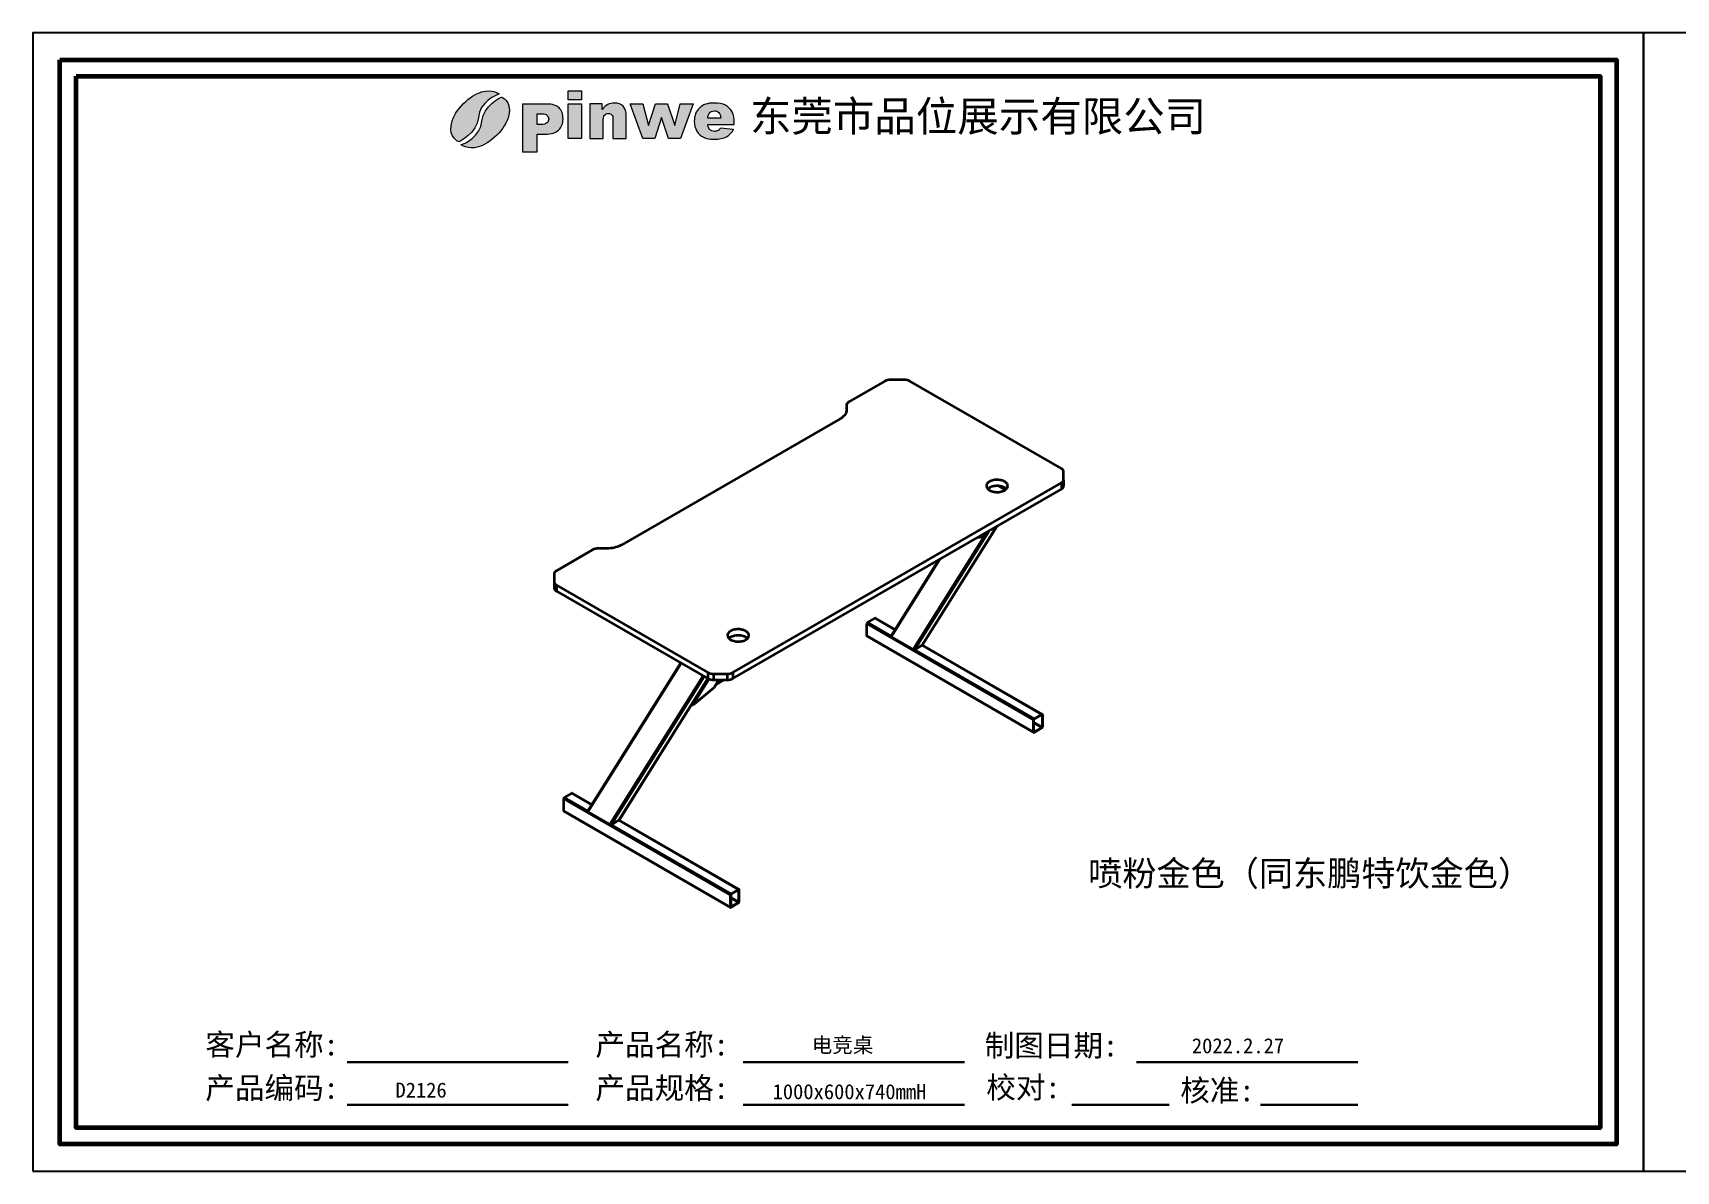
# Model space of a CAD drawing. Header units: inches. Extents: x 21728 to 86065, y -20660 to 1996.
# Drawn here: x 68839 to 72778, y -11363 to -8633 of the extents above; entities that cross this region are included whole.
import ezdxf

# ---------------------------------------------------------------- set-up
doc = ezdxf.new("R2010")
doc.units = ezdxf.units.IN
doc.header["$MEASUREMENT"] = 0
doc.layers.add('_U+56FE_U+5C42 1', color=7, linetype='Continuous')
doc.layers.add('图框', color=5, linetype='Continuous', lineweight=60)
doc.layers.add('轮廓线', color=7, linetype='Continuous', lineweight=30)
doc.styles.add('ee', font='simfang.ttf')
doc.styles.get("Standard").update_dxf_attribs({"font": 'arial.ttf'})
doc.styles.add('样式 1', font='')
doc.styles.get('样式 1').set_extended_font_data('SimSun')

msp = doc.modelspace()

# ---------------------------------------------------------------- hatches: boundary and pattern name
h = msp.add_hatch(color=256)
h.dxf.hatch_style = 1
edge = h.paths.add_edge_path()
edge.add_spline(control_points=[(70520.67, -8852.9), (70520.67, -8852.9), (70456.93, -8852.9), (70456.93, -8852.9), (70457.52, -8857.99), (70458.88, -8861.8), (70461.09, -8864.3), (70464.15, -8867.9), (70468.17, -8869.68), (70473.12, -8869.68), (70476.26, -8869.68), (70479.24, -8868.91), (70482.04, -8867.36), (70483.77, -8866.38), (70485.63, -8864.65), (70487.6, -8862.17), (70487.6, -8862.17), (70518.91, -8865.05), (70518.91, -8865.05), (70514.12, -8873.35), (70508.34, -8879.34), (70501.58, -8882.94), (70494.82, -8886.56), (70485.1, -8888.37), (70472.45, -8888.37), (70461.46, -8888.37), (70452.83, -8886.82), (70446.52, -8883.71), (70440.24, -8880.62), (70435.02, -8875.7), (70430.87, -8868.96), (70426.74, -8862.2), (70424.67, -8854.26), (70424.67, -8845.16), (70424.67, -8832.19), (70428.82, -8821.68), (70437.13, -8813.66), (70445.41, -8805.65), (70456.88, -8801.63), (70471.5, -8801.63), (70483.37, -8801.63), (70492.72, -8803.44), (70499.58, -8807.03), (70506.45, -8810.63), (70511.7, -8815.82), (70515.29, -8822.66), (70518.89, -8829.48), (70520.67, -8838.37), (70520.67, -8849.31), (70520.67, -8849.31), (70520.67, -8852.9), (70520.67, -8852.9)], knot_values=[0, 0, 0, 0, 1, 1, 1, 2, 2, 2, 3, 3, 3, 4, 4, 4, 5, 5, 5, 6, 6, 6, 7, 7, 7, 8, 8, 8, 9, 9, 9, 10, 10, 10, 11, 11, 11, 12, 12, 12, 13, 13, 13, 14, 14, 14, 15, 15, 15, 16, 16, 16, 17, 17, 17, 17], degree=3, periodic=0)
edge = h.paths.add_edge_path(flags=16)
edge.add_spline(control_points=[(70488.4, -8837.73), (70487.79, -8831.55), (70486.11, -8827.13), (70483.42, -8824.47), (70480.73, -8821.81), (70477.22, -8820.48), (70472.83, -8820.48), (70467.77, -8820.48), (70463.72, -8822.5), (70460.69, -8826.52), (70458.77, -8829.02), (70457.54, -8832.75), (70457.01, -8837.73), (70457.01, -8837.73), (70488.4, -8837.73), (70488.4, -8837.73)], knot_values=[0, 0, 0, 0, 1, 1, 1, 2, 2, 2, 3, 3, 3, 4, 4, 4, 5, 5, 5, 5], degree=3, periodic=0)
h.paths.add_polyline_path([(70270.96, -8803.55), (70301.66, -8803.55), (70314.99, -8855.59), (70331.93, -8803.55), (70360.36, -8803.55), (70377.88, -8855.67), (70391.24, -8803.55), (70421.75, -8803.55), (70391.27, -8886.45), (70363.05, -8886.45), (70346.28, -8836.56), (70330.06, -8886.45), (70301.68, -8886.45)])
edge = h.paths.add_edge_path()
edge.add_spline(control_points=[(70174.23, -8803.55), (70174.23, -8803.55), (70203.83, -8803.55), (70203.83, -8803.55), (70203.83, -8803.55), (70203.83, -8817.04), (70203.83, -8817.04), (70208.25, -8811.51), (70212.7, -8807.57), (70217.22, -8805.2), (70221.75, -8802.83), (70227.24, -8801.63), (70233.73, -8801.63), (70242.52, -8801.63), (70249.36, -8804.24), (70254.34, -8809.48), (70259.29, -8814.7), (70261.77, -8822.79), (70261.77, -8833.74), (70261.77, -8833.74), (70261.77, -8886.45), (70261.77, -8886.45), (70261.77, -8886.45), (70229.82, -8886.45), (70229.82, -8886.45), (70229.82, -8886.45), (70229.82, -8840.84), (70229.82, -8840.84), (70229.82, -8835.63), (70228.86, -8831.95), (70226.94, -8829.8), (70225.02, -8827.64), (70222.34, -8826.55), (70218.88, -8826.55), (70215.07, -8826.55), (70211.95, -8828.01), (70209.58, -8830.91), (70207.21, -8833.84), (70206.02, -8839.06), (70206.02, -8846.62), (70206.02, -8846.62), (70206.02, -8886.45), (70206.02, -8886.45), (70206.02, -8886.45), (70174.23, -8886.45), (70174.23, -8886.45), (70174.23, -8886.45), (70174.23, -8803.55), (70174.23, -8803.55)], knot_values=[0, 0, 0, 0, 1, 1, 1, 2, 2, 2, 3, 3, 3, 4, 4, 4, 5, 5, 5, 6, 6, 6, 7, 7, 7, 8, 8, 8, 9, 9, 9, 10, 10, 10, 11, 11, 11, 12, 12, 12, 13, 13, 13, 14, 14, 14, 15, 15, 15, 16, 16, 16, 16], degree=3, periodic=0)
h.paths.add_polyline_path([(70122.7, -8772.08), (70154.49, -8772.08), (70154.49, -8793.64), (70122.7, -8793.64)])
h.paths.add_polyline_path([(70122.7, -8803.55), (70154.49, -8803.55), (70154.49, -8886.45), (70122.7, -8886.45)])
edge = h.paths.add_edge_path()
edge.add_spline(control_points=[(70012.89, -8804.11), (70012.89, -8804.11), (70071.68, -8804.11), (70071.68, -8804.11), (70084.48, -8804.11), (70094.07, -8807.15), (70100.46, -8813.24), (70106.82, -8819.34), (70110.01, -8828.02), (70110.01, -8839.28), (70110.01, -8850.84), (70106.53, -8859.89), (70099.58, -8866.38), (70092.63, -8872.91), (70082.01, -8876.15), (70067.74, -8876.15), (70067.74, -8876.15), (70048.35, -8876.15), (70048.35, -8876.15), (70048.35, -8876.15), (70048.35, -8918.49), (70048.35, -8918.49), (70048.35, -8918.49), (70012.89, -8918.49), (70012.89, -8918.49), (70012.89, -8918.49), (70012.89, -8804.11), (70012.89, -8804.11)], knot_values=[0, 0, 0, 0, 1, 1, 1, 2, 2, 2, 3, 3, 3, 4, 4, 4, 5, 5, 5, 6, 6, 6, 7, 7, 7, 8, 8, 8, 9, 9, 9, 9], degree=3, periodic=0)
edge = h.paths.add_edge_path(flags=16)
edge.add_spline(control_points=[(70048.35, -8852.99), (70048.35, -8852.99), (70057.06, -8852.99), (70057.06, -8852.99), (70063.93, -8852.99), (70068.75, -8851.8), (70071.52, -8849.43), (70074.29, -8847.06), (70075.67, -8844.02), (70075.67, -8840.32), (70075.67, -8836.73), (70074.47, -8833.69), (70072.05, -8831.19), (70069.65, -8828.69), (70065.13, -8827.44), (70058.47, -8827.44), (70058.47, -8827.44), (70048.35, -8827.44), (70048.35, -8827.44), (70048.35, -8827.44), (70048.35, -8852.99), (70048.35, -8852.99)], knot_values=[0, 0, 0, 0, 1, 1, 1, 2, 2, 2, 3, 3, 3, 4, 4, 4, 5, 5, 5, 6, 6, 6, 7, 7, 7, 7], degree=3, periodic=0)
edge = h.paths.add_edge_path()
edge.add_spline(control_points=[(69864.94, -8901.31), (69864.94, -8901.31), (69880.71, -8914.87), (69907.82, -8906.73), (69934.92, -8898.6), (69972.42, -8865.95), (69980.06, -8830.46), (69987.7, -8794.98), (69962.28, -8787.22), (69962.28, -8787.22), (69962.28, -8787.22), (69917.92, -8807.92), (69915.7, -8845.13), (69913.48, -8882.34), (69871.84, -8900.82), (69864.94, -8901.31)], knot_values=[0, 0, 0, 0, 1, 1, 1, 2, 2, 2, 3, 3, 3, 4, 4, 4, 5, 5, 5, 5], degree=3, periodic=0)
edge = h.paths.add_edge_path()
edge.add_spline(control_points=[(69957.84, -8780.45), (69957.84, -8780.45), (69942.07, -8766.9), (69914.97, -8775.03), (69887.86, -8783.16), (69850.36, -8815.82), (69842.72, -8851.3), (69835.08, -8886.79), (69860.51, -8894.55), (69860.51, -8894.55), (69860.51, -8894.55), (69904.86, -8873.85), (69907.08, -8836.64), (69909.3, -8799.43), (69950.94, -8780.95), (69957.84, -8780.45)], knot_values=[0, 0, 0, 0, 1, 1, 1, 2, 2, 2, 3, 3, 3, 4, 4, 4, 5, 5, 5, 5], degree=3, periodic=0)

# ---------------------------------------------------------------- linework, layer by layer
at = {"color": 7, "linetype": 'Continuous', "lineweight": 35}
for p, q in [((70881.68, -9468.63), (70795.01, -9518.67)), ((70928.04, -9465.42), (70895.12, -9465.42)), ((71304.55, -9678.25), (70941.48, -9468.63)), ((70789.45, -9526.43), (70789.45, -9538.27)), ((70789.45, -9526.43), (70789.45, -9538.51)), ((70774.51, -9559.09), (70251.08, -9861.33)), ((71310.12, -9705.02), (71310.12, -9686.01)), ((70517.28, -10167.36), (71304.55, -9712.78)), ((70517.28, -10182.05), (71304.55, -9727.47)), ((71170, -9729.57), (71153.56, -9720.08)), ((71155.52, -9720.26), (71170.74, -9729.05)), ((71304.55, -9712.78), (71304.55, -9727.47)), ((71310.12, -9705.02), (71310.12, -9719.72)), ((70971.23, -10101.73), (71149.86, -9816.79)), ((71117.26, -9842.61), (71102.31, -9844.25)), ((71121.36, -9840.24), (71117.26, -9842.61)), ((71121.85, -9839.77), (71128.54, -9829.11)), ((70181.08, -9873.17), (70094.41, -9923.21)), ((70215.01, -9869.96), (70194.51, -9869.96)), ((71011.26, -9896.83), (70895.96, -10080.75)), ((70088.84, -9930.97), (70088.85, -9949.98)), ((70088.84, -9930.97), (70088.84, -9945.67)), ((70088.84, -9945.67), (70088.85, -9964.68)), ((70088.85, -9949.98), (70088.85, -9964.68)), ((70094.41, -9957.74), (70457.48, -10167.36)), ((70094.41, -9957.74), (70094.41, -9972.44)), ((70094.41, -9972.44), (70457.48, -10182.05)), ((70839.8, -10047.7), (70858.19, -10037.09)), ((70906.33, -10064.21), (70859.19, -10036.99)), ((70838.39, -10050.15), (71237.93, -10280.83)), ((70838.39, -10079.55), (70838.39, -10050.15)), ((70838.39, -10079.55), (71237.93, -10310.22)), ((70838.8, -10080.46), (71238.34, -10311.13)), ((70896.56, -10082.11), (70949.42, -10112.62)), ((70952.43, -10112.73), (70970.82, -10102.11)), ((71258.72, -10267.66), (70971.26, -10101.69)), ((70392.29, -10144.42), (70169.09, -10500.45)), ((70244.37, -10521.43), (70457.22, -10181.9)), ((70457.48, -10167.36), (70457.48, -10182.05)), ((70470.92, -10170.57), (70503.85, -10170.57)), ((70470.92, -10170.57), (70470.92, -10185.27)), ((70470.92, -10185.27), (70503.85, -10185.27)), ((70472.18, -10203.6), (70483.67, -10185.27)), ((70476.95, -10195.99), (70495.52, -10185.27)), ((70503.85, -10170.57), (70503.85, -10185.27)), ((70517.28, -10167.36), (70517.28, -10182.05)), ((70425.04, -10242.3), (70472.18, -10203.6)), ((70420.94, -10244.67), (70425.04, -10242.3)), ((71237.93, -10310.22), (71237.93, -10280.83)), ((71238.77, -10309.73), (71238.78, -10280.34)), ((71239.34, -10278.38), (71257.72, -10267.76)), ((71239.34, -10279.36), (71257.72, -10268.74)), ((71258.29, -10269.07), (71258.29, -10298.46)), ((71259.14, -10268.58), (71259.14, -10297.97)), ((71257.72, -10299.44), (71239.34, -10310.06)), ((71257.72, -10300.42), (71239.34, -10311.04)), ((70111.52, -10469.86), (70511.06, -10700.53)), ((70111.52, -10469.86), (70111.52, -10499.25)), ((70131.32, -10456.79), (70112.94, -10467.41)), ((70179.46, -10483.91), (70132.32, -10456.69)), ((70111.52, -10499.25), (70511.06, -10729.92)), ((70111.94, -10500.16), (70511.47, -10730.84)), ((70169.7, -10501.81), (70222.55, -10532.32)), ((70243.95, -10521.82), (70225.57, -10532.43)), ((70531.86, -10687.36), (70244.39, -10521.4)), ((70511.06, -10700.53), (70511.06, -10729.92)), ((70511.91, -10700.04), (70511.91, -10729.43)), ((70530.86, -10687.46), (70512.47, -10698.08)), ((70530.86, -10688.44), (70512.47, -10699.06)), ((70531.42, -10718.16), (70531.42, -10688.77)), ((70532.27, -10717.67), (70532.27, -10688.28)), ((70512.47, -10729.76), (70530.86, -10719.14)), ((70512.47, -10730.74), (70530.86, -10720.12))]:
    msp.add_line(p, q, dxfattribs=at)
at = {"color": 8, "linetype": 'Continuous', "lineweight": 35}
for p, q in [((71157.04, -9720.46), (71171.24, -9728.66)), ((70949.42, -10112.62), (71119.5, -9841.31)), ((70952.43, -10112.73), (71131.2, -9827.57)), ((70970.82, -10102.11), (71149.58, -9816.96)), ((71121.36, -9840.24), (71128.23, -9829.28)), ((70896.56, -10082.11), (71013.54, -9895.51)), ((70858.19, -10037.09), (70906.02, -10064.7)), ((70839.8, -10047.7), (70896.24, -10080.29)), ((70952.43, -10112.73), (71239.34, -10278.38)), ((70970.82, -10102.11), (71257.72, -10267.76)), ((70169.7, -10501.81), (70393.36, -10145.03)), ((70222.55, -10532.32), (70446.21, -10175.55)), ((70225.57, -10532.43), (70448.48, -10176.86)), ((70243.95, -10521.82), (70457.09, -10181.83)), ((70420.94, -10244.67), (70459.55, -10183.09)), ((70477.02, -10195.88), (70495.39, -10185.27)), ((71257.72, -10268.74), (71258.29, -10269.07)), ((71238.77, -10287.19), (71258.29, -10298.46)), ((71238.77, -10288.5), (71257.72, -10299.44)), ((71238.77, -10309.73), (71239.34, -10310.06)), ((70112.94, -10467.41), (70169.38, -10499.99)), ((70131.32, -10456.79), (70179.15, -10484.4)), ((70225.57, -10532.43), (70512.47, -10698.08)), ((70243.95, -10521.82), (70530.86, -10687.46)), ((70511.91, -10706.9), (70531.42, -10718.16)), ((70511.91, -10708.2), (70530.86, -10719.14)), ((70530.86, -10688.44), (70531.42, -10688.77)), ((70511.91, -10729.43), (70512.47, -10729.76))]:
    msp.add_line(p, q, dxfattribs=at)
at = {"color": 7, "linetype": 'Continuous', "lineweight": 35, "flags": 128}
for points in [[(70795.01, -9518.67), (70793.76, -9519.47), (70792.65, -9520.34), (70791.69, -9521.26), (70790.89, -9522.23), (70790.27, -9523.25), (70789.81, -9524.29), (70789.54, -9525.36), (70789.45, -9526.43)], [(70789.45, -9538.27), (70789.26, -9540.84), (70788.68, -9543.38), (70787.71, -9545.89), (70786.37, -9548.34), (70784.67, -9550.71), (70782.62, -9552.99), (70780.23, -9555.16), (70777.52, -9557.2), (70774.51, -9559.09)], [(71310.12, -9686.01), (71310.02, -9684.93), (71309.75, -9683.87), (71309.3, -9682.82), (71308.67, -9681.81), (71307.87, -9680.84), (71306.91, -9679.91), (71305.8, -9679.05), (71304.55, -9678.25)], [(71132.58, -9730.42), (71134.83, -9731.58), (71137.32, -9732.58), (71139.98, -9733.39), (71142.8, -9734.03), (71145.73, -9734.46), (71148.72, -9734.69), (71151.74, -9734.72), (71154.75, -9734.54), (71157.69, -9734.15), (71160.54, -9733.57), (71163.25, -9732.8), (71165.78, -9731.84), (71168.1, -9730.72), (71170.17, -9729.46), (71171.97, -9728.05), (71173.46, -9726.54), (71174.64, -9724.93), (71175.48, -9723.26), (71175.97, -9721.53), (71176.1, -9719.79), (71175.88, -9718.05), (71175.3, -9716.34), (71174.38, -9714.68), (71173.12, -9713.09), (71171.54, -9711.6), (71169.67, -9710.23), (71167.54, -9709), (71165.16, -9707.92), (71162.58, -9707.01), (71159.84, -9706.29), (71156.96, -9705.75), (71154, -9705.42), (71150.98, -9705.29), (71147.96, -9705.37), (71144.98, -9705.65), (71142.08, -9706.13), (71139.3, -9706.81), (71136.67, -9707.68), (71134.25, -9708.72), (71132.05, -9709.91), (71130.11, -9711.25), (71128.46, -9712.71), (71127.12, -9714.28), (71126.11, -9715.92), (71125.44, -9717.62), (71125.13, -9719.36), (71125.18, -9721.1), (71125.58, -9722.83), (71126.33, -9724.52), (71127.43, -9726.14), (71128.84, -9727.68), (71130.57, -9729.12), (71132.58, -9730.42)], [(71172.7, -9727.36), (71171.54, -9726.3), (71169.67, -9724.93), (71167.54, -9723.7), (71165.16, -9722.62), (71162.58, -9721.71), (71159.84, -9720.98), (71156.96, -9720.45), (71153.99, -9720.11), (71150.98, -9719.98), (71147.96, -9720.06), (71144.98, -9720.35), (71142.08, -9720.83), (71139.3, -9721.51), (71136.67, -9722.37), (71134.25, -9723.41), (71132.05, -9724.61), (71130.11, -9725.95), (71128.51, -9727.36)], [(71304.55, -9712.78), (71305.81, -9711.98), (71306.92, -9711.11), (71307.87, -9710.19), (71308.67, -9709.22), (71309.3, -9708.2), (71309.75, -9707.16), (71310.03, -9706.1), (71310.12, -9705.02)], [(71304.55, -9727.47), (71305.8, -9726.68), (71306.92, -9725.81), (71307.87, -9724.89), (71308.67, -9723.91), (71309.3, -9722.9), (71309.75, -9721.86), (71310.03, -9720.79), (71310.12, -9719.72)], [(71121.85, -9839.77), (71121.64, -9840.03), (71121.36, -9840.24)], [(70251.08, -9861.33), (70247.8, -9863.07), (70244.27, -9864.63), (70240.51, -9866.01), (70236.57, -9867.2), (70232.46, -9868.18), (70228.21, -9868.95), (70223.87, -9869.51), (70219.46, -9869.84), (70215.01, -9869.96)], [(70094.41, -9923.21), (70093.16, -9924.01), (70092.05, -9924.88), (70091.09, -9925.8), (70090.29, -9926.77), (70089.66, -9927.79), (70089.21, -9928.83), (70088.94, -9929.89), (70088.84, -9930.97)], [(70088.85, -9949.98), (70088.94, -9951.06), (70089.21, -9952.12), (70089.66, -9953.17), (70090.29, -9954.18), (70091.09, -9955.15), (70092.05, -9956.08), (70093.16, -9956.94), (70094.41, -9957.74)], [(70088.85, -9964.68), (70088.94, -9965.75), (70089.21, -9966.82), (70089.66, -9967.86), (70090.29, -9968.88), (70091.09, -9969.85), (70092.05, -9970.77), (70093.16, -9971.64), (70094.41, -9972.44)], [(70511.77, -10088.88), (70514.03, -10090.04), (70516.51, -10091.04), (70519.18, -10091.86), (70521.99, -10092.49), (70524.92, -10092.92), (70527.91, -10093.15), (70530.93, -10093.18), (70533.94, -10093), (70536.89, -10092.61), (70539.73, -10092.03), (70542.44, -10091.26), (70544.97, -10090.31), (70547.29, -10089.19), (70549.36, -10087.92), (70551.16, -10086.51), (70552.66, -10085), (70553.83, -10083.39), (70554.67, -10081.72), (70555.16, -10080), (70555.3, -10078.25), (70555.07, -10076.51), (70554.49, -10074.8), (70553.57, -10073.14), (70552.31, -10071.56), (70550.74, -10070.07), (70548.87, -10068.7), (70546.73, -10067.46), (70544.36, -10066.38), (70541.78, -10065.47), (70539.03, -10064.75), (70536.15, -10064.21), (70533.19, -10063.88), (70530.18, -10063.75), (70527.16, -10063.83), (70524.18, -10064.11), (70521.27, -10064.6), (70518.49, -10065.27), (70515.87, -10066.14), (70513.44, -10067.18), (70511.24, -10068.37), (70509.3, -10069.71), (70507.65, -10071.17), (70506.31, -10072.74), (70505.3, -10074.38), (70504.64, -10076.08), (70504.32, -10077.82), (70504.37, -10079.56), (70504.77, -10081.29), (70505.52, -10082.98), (70506.62, -10084.61), (70508.04, -10086.15), (70509.76, -10087.58), (70511.77, -10088.88)], [(70551.9, -10085.82), (70550.73, -10084.76), (70548.87, -10083.39), (70546.73, -10082.16), (70544.36, -10081.08), (70541.78, -10080.17), (70539.03, -10079.44), (70536.15, -10078.91), (70533.19, -10078.58), (70530.18, -10078.45), (70527.16, -10078.52), (70524.18, -10078.81), (70521.27, -10079.29), (70518.49, -10079.97), (70515.87, -10080.84), (70513.44, -10081.87), (70511.24, -10083.07), (70509.3, -10084.41), (70507.7, -10085.82)]]:
    msp.add_lwpolyline(points, dxfattribs=at)
at = {"color": 7, "linetype": 'Continuous', "lineweight": 35}
for centre, radius, start, end in [((70894.57, -9492.82), 27.41, 88.85561, 118.04533), ((70928.59, -9492.83), 27.41, 61.9565, 91.14373), ((70193.96, -9897.36), 27.41, 88.85561, 118.04533), ((70858.77, -10037.91), 1.01, 65.6948, 125.62534), ((70839.39, -10079.64), 1.01, 174.37466, 234.3052), ((70841.46, -10050.29), 3.07, 122.60967, 177.39033), ((70470.37, -10143.16), 27.41, 241.9565, 271.14373), ((70470.37, -10157.86), 27.41, 241.9565, 271.14373), ((70504.39, -10143.17), 27.41, 268.85561, 298.04533), ((70504.39, -10157.86), 27.41, 268.85561, 298.04533), ((70419.95, -10242.47), 2.41, 223.7257, 294.29778), ((71241, -10280.97), 3.07, 122.60967, 177.39033), ((71240, -10280.39), 1.23, 122.60967, 177.39033), ((71258.28, -10268.44), 0.873, 350.78342, 129.21658), ((71257.95, -10269.01), 0.349, 350.78342, 129.21658), ((71238.79, -10310.36), 0.873, 170.78342, 309.21658), ((71239.12, -10309.79), 0.349, 170.78342, 309.21658), ((71256.07, -10297.83), 3.07, 302.60967, 357.39033), ((71257.06, -10298.4), 1.23, 302.60967, 357.39033), ((70114.59, -10470), 3.07, 122.60967, 177.39033), ((70131.91, -10457.61), 1.01, 65.6948, 125.62534), ((70112.52, -10499.35), 1.01, 174.37466, 234.3052), ((70514.13, -10700.67), 3.07, 122.60967, 177.39033), ((70513.14, -10700.09), 1.23, 122.60967, 177.39033), ((70531.41, -10688.14), 0.873, 350.78342, 129.21658), ((70531.08, -10688.71), 0.349, 350.78342, 129.21658), ((70511.92, -10730.06), 0.873, 170.78342, 309.21658), ((70512.25, -10729.49), 0.349, 170.78342, 309.21658), ((70529.2, -10717.53), 3.07, 302.60967, 357.39033), ((70530.19, -10718.11), 1.23, 302.60967, 357.39033)]:
    msp.add_arc(centre, radius, start, end, dxfattribs=at)
for centre, start_param, end_param in [((70897.98, -10081.29), 2.8706821, 4.0492787), ((70950.83, -10111.8), 4.0492787, 5.620075), ((70969.21, -10101.19), 5.620075, 6.0122747), ((70171.11, -10500.99), 2.8706821, 4.0492787), ((70223.96, -10531.51), 4.0492787, 5.620075), ((70242.35, -10520.89), 5.620075, 6.0122747)]:
    msp.add_ellipse(centre, major_axis=(2.13, -0.23), ratio=0.5686284, start_param=start_param, end_param=end_param, dxfattribs=at)
at = {"layer": '_U+56FE_U+5C42 1', "lineweight": 0}
for points in [[(70122.7, -8772.08), (70154.49, -8772.08), (70154.49, -8793.64), (70122.7, -8793.64), (70122.7, -8772.08)], [(70122.7, -8803.55), (70154.49, -8803.55), (70154.49, -8886.45), (70122.7, -8886.45), (70122.7, -8803.55)], [(70270.96, -8803.55), (70301.66, -8803.55), (70314.99, -8855.59), (70331.93, -8803.55), (70360.36, -8803.55), (70377.88, -8855.67), (70391.24, -8803.55), (70421.75, -8803.55), (70391.27, -8886.45), (70363.05, -8886.45), (70346.28, -8836.56), (70330.06, -8886.45), (70301.68, -8886.45), (70270.96, -8803.55)]]:
    msp.add_lwpolyline(points, dxfattribs=at)
for points, knots in [([(69957.84, -8780.45), (69957.84, -8780.45), (69942.07, -8766.9), (69914.97, -8775.03), (69887.86, -8783.16), (69850.36, -8815.82), (69842.72, -8851.3), (69835.08, -8886.79), (69860.51, -8894.55), (69860.51, -8894.55), (69860.51, -8894.55), (69904.86, -8873.85), (69907.08, -8836.64), (69909.3, -8799.43), (69950.94, -8780.95), (69957.84, -8780.45)], [0, 0, 0, 0, 1, 1, 1, 2, 2, 2, 3, 3, 3, 4, 4, 4, 5, 5, 5, 5]), ([(69864.94, -8901.31), (69864.94, -8901.31), (69880.71, -8914.87), (69907.82, -8906.73), (69934.92, -8898.6), (69972.42, -8865.95), (69980.06, -8830.46), (69987.7, -8794.98), (69962.28, -8787.22), (69962.28, -8787.22), (69962.28, -8787.22), (69917.92, -8807.92), (69915.7, -8845.13), (69913.48, -8882.34), (69871.84, -8900.82), (69864.94, -8901.31)], [0, 0, 0, 0, 1, 1, 1, 2, 2, 2, 3, 3, 3, 4, 4, 4, 5, 5, 5, 5]), ([(70012.89, -8804.11), (70012.89, -8804.11), (70071.68, -8804.11), (70071.68, -8804.11), (70084.48, -8804.11), (70094.07, -8807.15), (70100.46, -8813.24), (70106.82, -8819.34), (70110.01, -8828.02), (70110.01, -8839.28), (70110.01, -8850.84), (70106.53, -8859.89), (70099.58, -8866.38), (70092.63, -8872.91), (70082.01, -8876.15), (70067.74, -8876.15), (70067.74, -8876.15), (70048.35, -8876.15), (70048.35, -8876.15), (70048.35, -8876.15), (70048.35, -8918.49), (70048.35, -8918.49), (70048.35, -8918.49), (70012.89, -8918.49), (70012.89, -8918.49), (70012.89, -8918.49), (70012.89, -8804.11), (70012.89, -8804.11)], [0, 0, 0, 0, 1, 1, 1, 2, 2, 2, 3, 3, 3, 4, 4, 4, 5, 5, 5, 6, 6, 6, 7, 7, 7, 8, 8, 8, 9, 9, 9, 9]), ([(70174.23, -8803.55), (70174.23, -8803.55), (70203.83, -8803.55), (70203.83, -8803.55), (70203.83, -8803.55), (70203.83, -8817.04), (70203.83, -8817.04), (70208.25, -8811.51), (70212.7, -8807.57), (70217.22, -8805.2), (70221.75, -8802.83), (70227.24, -8801.63), (70233.73, -8801.63), (70242.52, -8801.63), (70249.36, -8804.24), (70254.34, -8809.48), (70259.29, -8814.7), (70261.77, -8822.79), (70261.77, -8833.74), (70261.77, -8833.74), (70261.77, -8886.45), (70261.77, -8886.45), (70261.77, -8886.45), (70229.82, -8886.45), (70229.82, -8886.45), (70229.82, -8886.45), (70229.82, -8840.84), (70229.82, -8840.84), (70229.82, -8835.63), (70228.86, -8831.95), (70226.94, -8829.8), (70225.02, -8827.64), (70222.34, -8826.55), (70218.88, -8826.55), (70215.07, -8826.55), (70211.95, -8828.01), (70209.58, -8830.91), (70207.21, -8833.84), (70206.02, -8839.06), (70206.02, -8846.62), (70206.02, -8846.62), (70206.02, -8886.45), (70206.02, -8886.45), (70206.02, -8886.45), (70174.23, -8886.45), (70174.23, -8886.45), (70174.23, -8886.45), (70174.23, -8803.55), (70174.23, -8803.55)], [0, 0, 0, 0, 1, 1, 1, 2, 2, 2, 3, 3, 3, 4, 4, 4, 5, 5, 5, 6, 6, 6, 7, 7, 7, 8, 8, 8, 9, 9, 9, 10, 10, 10, 11, 11, 11, 12, 12, 12, 13, 13, 13, 14, 14, 14, 15, 15, 15, 16, 16, 16, 16]), ([(70520.67, -8852.9), (70520.67, -8852.9), (70456.93, -8852.9), (70456.93, -8852.9), (70457.52, -8857.99), (70458.88, -8861.8), (70461.09, -8864.3), (70464.15, -8867.9), (70468.17, -8869.68), (70473.12, -8869.68), (70476.26, -8869.68), (70479.24, -8868.91), (70482.04, -8867.36), (70483.77, -8866.38), (70485.63, -8864.65), (70487.6, -8862.17), (70487.6, -8862.17), (70518.91, -8865.05), (70518.91, -8865.05), (70514.12, -8873.35), (70508.34, -8879.34), (70501.58, -8882.94), (70494.82, -8886.56), (70485.1, -8888.37), (70472.45, -8888.37), (70461.46, -8888.37), (70452.83, -8886.82), (70446.52, -8883.71), (70440.24, -8880.62), (70435.02, -8875.7), (70430.87, -8868.96), (70426.74, -8862.2), (70424.67, -8854.26), (70424.67, -8845.16), (70424.67, -8832.19), (70428.82, -8821.68), (70437.13, -8813.66), (70445.41, -8805.65), (70456.88, -8801.63), (70471.5, -8801.63), (70483.37, -8801.63), (70492.72, -8803.44), (70499.58, -8807.03), (70506.45, -8810.63), (70511.7, -8815.82), (70515.29, -8822.66), (70518.89, -8829.48), (70520.67, -8838.37), (70520.67, -8849.31), (70520.67, -8849.31), (70520.67, -8852.9), (70520.67, -8852.9)], [0, 0, 0, 0, 1, 1, 1, 2, 2, 2, 3, 3, 3, 4, 4, 4, 5, 5, 5, 6, 6, 6, 7, 7, 7, 8, 8, 8, 9, 9, 9, 10, 10, 10, 11, 11, 11, 12, 12, 12, 13, 13, 13, 14, 14, 14, 15, 15, 15, 16, 16, 16, 17, 17, 17, 17]), ([(70488.4, -8837.73), (70487.79, -8831.55), (70486.11, -8827.13), (70483.42, -8824.47), (70480.73, -8821.81), (70477.22, -8820.48), (70472.83, -8820.48), (70467.77, -8820.48), (70463.72, -8822.5), (70460.69, -8826.52), (70458.77, -8829.02), (70457.54, -8832.75), (70457.01, -8837.73), (70457.01, -8837.73), (70488.4, -8837.73), (70488.4, -8837.73)], [0, 0, 0, 0, 1, 1, 1, 2, 2, 2, 3, 3, 3, 4, 4, 4, 5, 5, 5, 5]), ([(70048.35, -8852.99), (70048.35, -8852.99), (70057.06, -8852.99), (70057.06, -8852.99), (70063.93, -8852.99), (70068.75, -8851.8), (70071.52, -8849.43), (70074.29, -8847.06), (70075.67, -8844.02), (70075.67, -8840.32), (70075.67, -8836.73), (70074.47, -8833.69), (70072.05, -8831.19), (70069.65, -8828.69), (70065.13, -8827.44), (70058.47, -8827.44), (70058.47, -8827.44), (70048.35, -8827.44), (70048.35, -8827.44), (70048.35, -8827.44), (70048.35, -8852.99), (70048.35, -8852.99)], [0, 0, 0, 0, 1, 1, 1, 2, 2, 2, 3, 3, 3, 4, 4, 4, 5, 5, 5, 6, 6, 6, 7, 7, 7, 7])]:
    msp.add_open_spline(points, degree=3, knots=knots, dxfattribs=at)
at = {"layer": 'Defpoints'}
for points in [[(68839.23, -11363.34), (72700.23, -11363.34), (72700.23, -8633.34), (68839.23, -8633.34)], [(72700.23, -11363.34), (76561.23, -11363.34), (76561.23, -8633.34), (72700.23, -8633.34)]]:
    msp.add_lwpolyline(points, close=True, dxfattribs=at)
at = {"layer": '图框', "color": 32}
for points in [[(68904.23, -8698.34), (72635.23, -8698.34), (72635.23, -11298.34), (68904.23, -11298.34)], [(68943.23, -8737.34), (72596.23, -8737.34), (72596.23, -11259.34), (68943.23, -11259.34)]]:
    msp.add_lwpolyline(points, close=True, dxfattribs=at)
at = {"layer": '轮廓线', "color": 7}
for p, q in [((70122.29, -11101.75), (69592.28, -11101.75)), ((71072.24, -11101.75), (70542.23, -11101.75)), ((72014.9, -11101.75), (71484.89, -11101.75)), ((70122.29, -11203.94), (69592.28, -11203.94)), ((71072.24, -11203.94), (70542.23, -11203.94)), ((71562.62, -11203.94), (71329.78, -11203.94)), ((72014.9, -11203.94), (71782.05, -11203.94))]:
    msp.add_line(p, q, dxfattribs=at)

# ---------------------------------------------------------------- texts
at = {"insert": (70558.21, -8796.86, 9.36), "char_height": 72.8739, "width": 4820.9761, "attachment_point": 1}
msp.add_mtext('{\\fSimSun|b0|i0|c134|p2;东莞市品位展示有限公司}', dxfattribs=at)
at = {"color": 7, "lineweight": 15, "insert": (71368.89, -10603.03), "char_height": 60, "width": 1223.5018, "attachment_point": 4, "style": 'ee'}
msp.add_mtext('\\P喷粉金色（同东鹏特饮金色）', dxfattribs=at)
at = {"layer": '轮廓线', "color": 8, "style": '样式 1'}
for s, insert, char_height, width, attachment_point in [('{\\fSimSun|b1|i0|c134|p2;\\C256;客户名称:}', (69412.21, -11062.89), 52, 390, 5), ('{\\fSimSun|b1|i0|c134|p2;\\C256;产品名称:}', (70347.23, -11062.89), 52, 390, 5), ('{\\fSimSun|b1|i0|c134|p2;\\C256;电竞桌}', (70706.21, -11062.89), 36.1111, 498.1672, 4), ('{\\fSimSun|b1|i0|c134|p2;\\C256;2022.2.27}', (71617.48, -11062.89), 36.1111, 412.8322, 4), ('{\\fSimSun|b1|i0|c134|p2;\\C256;产品编码:}', (69412.21, -11166.89), 52, 390, 5), ('{\\fSimSun|b1|i0|c134|p2;\\C256;产品规格:}', (70347.23, -11166.89), 52, 390, 5), ('{\\fSimSun|b1|i0|c134|p2;\\C256;D2126}', (69708.41, -11169.17), 36.1111, 498.1672, 4), ('{\\fSimSun|b1|i0|c134|p2;\\C256;1000x600x740mmH}', (70612.42, -11173), 36.1111, 412.8322, 4)]:
    msp.add_mtext(s, dxfattribs=dict(at, insert=insert, char_height=char_height, width=width, attachment_point=attachment_point))
at = {"layer": '轮廓线', "color": 7, "char_height": 52, "attachment_point": 5, "style": '样式 1'}
for s, insert, width in [('{\\fSimSun|b1|i0|c134|p2;\\C256;制图日期:}', (71280.43, -11065.02), 418.7958), ('{\\fSimSun|b1|i0|c134|p2;\\C256;校对:}', (71213.26, -11165.22), 234.9995), ('{\\fSimSun|b1|i0|c134|p2;\\C256;核准:}', (71678.17, -11172.52), 220.5299)]:
    msp.add_mtext(s, dxfattribs=dict(at, insert=insert, width=width))

doc.saveas('drawing.dxf')
